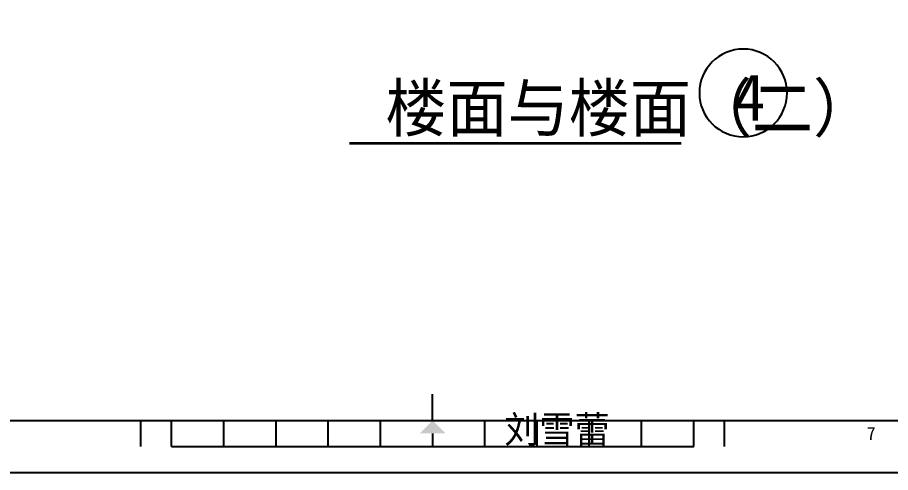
# Model space of a CAD drawing. Header units: metres. Extents: x 10696 to 16636, y 10609 to 14809.
# Drawn here: x 12945 to 14617, y 10609 to 11480 of the extents above; entities that cross this region are included whole.
import ezdxf

# ---------------------------------------------------------------- set-up
doc = ezdxf.new("R2010")
doc.units = ezdxf.units.M
for name, color, linetype in [('PUB_TEXT', 7, 'Continuous'), ('S_SURFACE', 4, 'Continuous'), ('TK', 9, 'Continuous'), ('ZX', 3, 'Continuous')]:
    doc.layers.add(name, color=color, linetype=linetype)

msp = doc.modelspace()

# ---------------------------------------------------------------- linework, layer by layer
for start, end in [(0, 180), (180, 0)]:
    msp.add_arc((14335.23, 11335.84), 84, start, end)
at = {"layer": 'S_SURFACE'}
for p, q in [((13581, 11240.02), (14216.6, 11240.02)), ((13581, 11239.02), (14216.6, 11239.02))]:
    msp.add_line(p, q, dxfattribs=at)
at = {"layer": 'TK'}
for p, q in [((13740.55, 10708.59), (13740.55, 10758.59)), ((13181.55, 10658.59), (13181.55, 10708.59)), ((13240.55, 10658.59), (13240.55, 10708.59)), ((13340.55, 10658.59), (13340.55, 10708.59)), ((13440.55, 10658.59), (13440.55, 10708.59)), ((13540.55, 10658.59), (13540.55, 10708.59)), ((13640.55, 10658.59), (13640.55, 10708.59)), ((13840.55, 10658.59), (13840.55, 10708.59)), ((13940.55, 10658.59), (13940.55, 10708.59)), ((14040.55, 10658.59), (14040.55, 10708.59)), ((14140.55, 10658.59), (14140.55, 10708.59)), ((14240.55, 10658.59), (14240.55, 10708.59)), ((14299.55, 10658.59), (14299.55, 10708.59)), ((13240.55, 10658.59), (14240.55, 10658.59)), ((10695.55, 10608.59), (16635.55, 10608.59))]:
    msp.add_line(p, q, dxfattribs=at)
msp.add_lwpolyline([(16535.55, 14708.59), (10945.55, 14708.59), (10945.55, 10708.59), (16535.55, 10708.59)], close=True, dxfattribs=at)
msp.add_lwpolyline([(13740.55, 10683.59), (13740.55, 10658.59)], dxfattribs=at)
msp.add_solid([(13765.55, 10683.59), (13715.55, 10683.59), (13740.55, 10708.59)], dxfattribs=at)

# ---------------------------------------------------------------- texts
at = {"layer": 'PUB_TEXT'}
for s, height, p in [('楼面与楼面（二）', 90, (13650.1, 11262.02)), ('刘雪蕾', 51.84, (13877.54, 10665.46))]:
    msp.add_text(s, height=height, dxfattribs=at).set_placement(p)
at = {"layer": 'TK'}
msp.add_text('7', height=25, dxfattribs=at).set_placement((14571.96, 10671.09))
at = {"layer": 'ZX'}
msp.add_text('4', height=89.6, dxfattribs=at).set_placement((14316.89, 11282.39))

doc.saveas('drawing.dxf')
